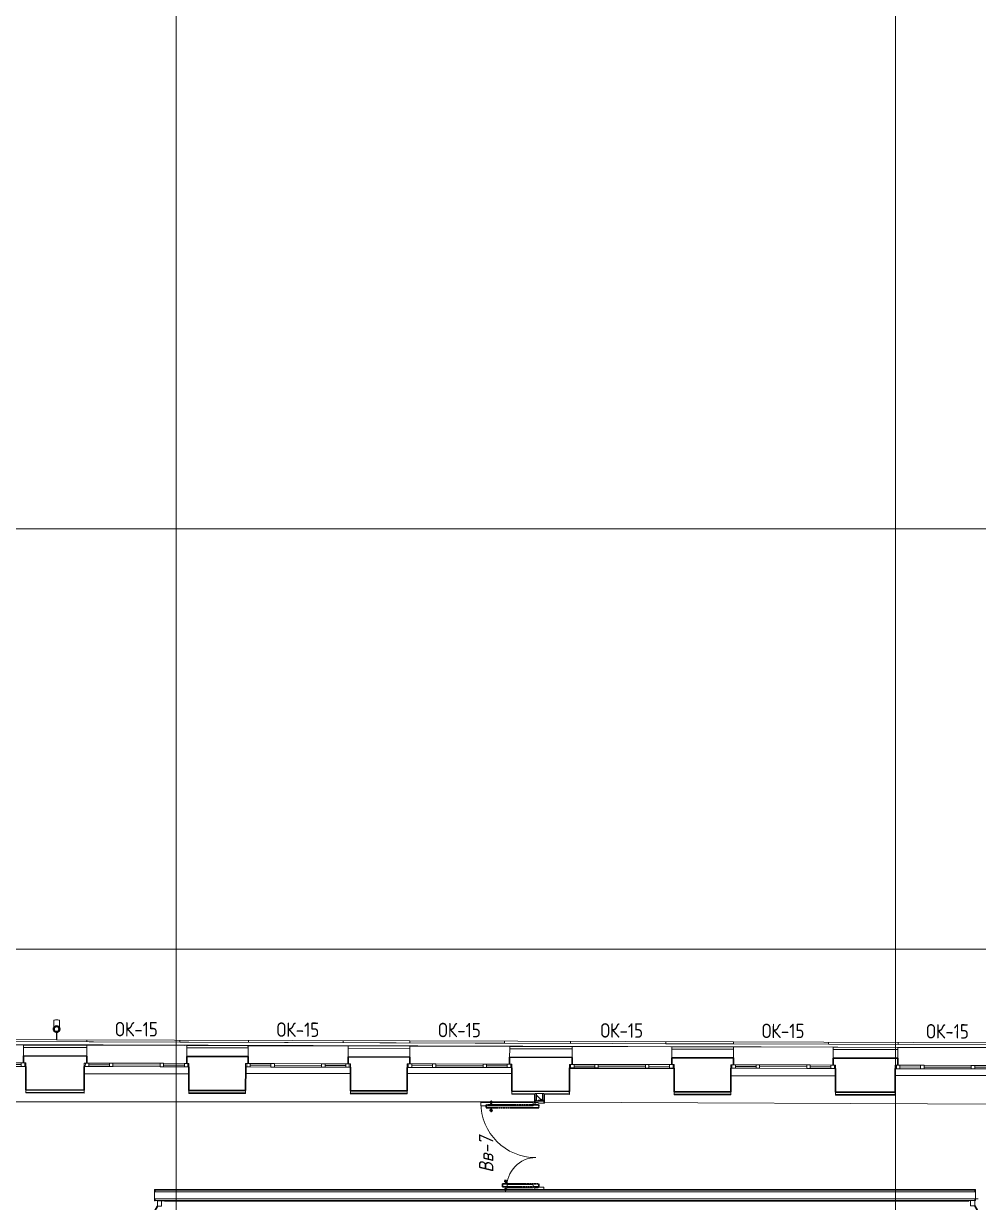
# Model space of a CAD drawing. Header units: millimetres. Extents: x -10178924 to 11692288, y -947381 to 58396.
# Drawn here: x 15400 to 31989, y -362268 to -341793 of the extents above; entities that cross this region are included whole.
import ezdxf

# ---------------------------------------------------------------- set-up
doc = ezdxf.new("R2010")
doc.units = ezdxf.units.MM
doc.linetypes.add('ADSK_Линия сетки', pattern=[25, 20, -2.5, 0, -2.5])
doc.linetypes.add('ADSK_Штриховая_ш3 п1_5', pattern=[4.5, 3, -1.5])
for name, color, linetype, lineweight in [('_ Окна', 7, 'Continuous', 9), ('Витраж', 7, 'Continuous', 9), ('Двери', 7, 'Continuous', 9), ('Марки', 7, 'Continuous', 20), ('Марки окон', 7, 'Continuous', 20), ('Обобщенные модели', 7, 'Continuous', 18), ('Окна', 7, 'Continuous', 9), ('Оси', 253, 'Continuous', 9), ('Панели витража', 7, 'Continuous', 9), ('Перекрытие', 7, 'Continuous', 18), ('Стены внутренние', 7, 'Continuous', 18), ('Стены наружные', 7, 'Continuous', 18), ('Стены несущие', 7, 'Continuous', 30), ('Стены отделка', 7, 'Continuous', 30), ('Стены перегородки', 7, 'Continuous', 30), ('Стены штриховка', 7, 'Continuous', 9), ('ШТРИХОВКА', 252, 'Continuous', 15)]:
    doc.layers.add(name, color=color, linetype=linetype, lineweight=lineweight)
doc.layers.add('Линии', color=7, linetype='Continuous', lineweight=9, true_color=0x00a600)
doc.styles.add('GOST Common_2', font='GOST_Common.ttf', dxfattribs={"width": 0.9, "height": 250})
doc.styles.add('GOST Common_B_I', font='', dxfattribs={"width": 0.9, "height": 250})
doc.styles.get('GOST Common_B_I').set_extended_font_data('GOST Common', italic=True, bold=True)

# ---------------------------------------------------------------- blocks, each defined once
blk = doc.blocks.new('Дверь-Alumark_двупольная с глухим окном_S70 - 1700х2200 алюм ост Д34л-6552820-План 4-го этажа')
at = {"layer": 'Двери', "lineweight": 30}
for p, q in [((880, 75), (105, 522)), ((-630, 75), (-97, 382))]:
    blk.add_line(p, q, dxfattribs=at)
at = {"layer": 'Двери'}
for p, q in [((-725, 75), (-725, 5)), ((-630, 75), (-725, 75)), ((-725, 5), (-630, 5)), ((-630, 5), (-630, 75)), ((880, 75), (880, 5)), ((975, 75), (880, 75)), ((880, 5), (975, 5)), ((975, 5), (975, 75))]:
    blk.add_line(p, q, dxfattribs=at)
blk = doc.blocks.new('Системная панель - Стекло - 40мм-6453927-План 4-го этажа')
at = {"layer": 'Панели витража', "lineweight": 18}
for p, q in [((4, 40), (-4, 40)), ((-4, 40), (-4, 0)), ((-4, 0), (4, 0)), ((4, 0), (4, 40))]:
    blk.add_line(p, q, dxfattribs=at)
blk = doc.blocks.new('Прямоугольный импост - Импост структурный с накладкой - 160мм-6453924-План 4-го этажа')
at = {"layer": 'Витраж', "lineweight": 18}
for p, q in [((-25, 0), (-25, 17)), ((-25, 17), (25, 17)), ((-15, 0), (-25, 0)), ((-15, -40), (-15, 0)), ((25, 0), (15, 0)), ((15, 0), (15, -40)), ((25, 17), (25, 0)), ((-25, -140), (-25, -40)), ((-25, -40), (-15, -40)), ((25, -140), (-25, -140)), ((15, -40), (25, -40)), ((25, -40), (25, -140))]:
    blk.add_line(p, q, dxfattribs=at)
blk = doc.blocks.new('окно трехпол с фрамугой - 1800 и 1820х2300_h___нов_ ок15-2908112-План 4-го этажа')
at = {"layer": '_ Окна', "lineweight": 18}
for p, q in [((-910, 115), (-910, 175)), ((-910, 175), (-830, 175)), ((-830, 115), (-910, 115)), ((-830, 175), (-830, 115)), ((-470, 115), (-470, 175)), ((-470, 175), (-410, 175)), ((-410, 115), (-470, 115)), ((-410, 175), (-410, 115)), ((410, 115), (410, 175)), ((410, 175), (470, 175)), ((470, 115), (410, 115)), ((470, 175), (470, 115)), ((830, 175), (830, 115)), ((910, 175), (830, 175)), ((830, 115), (910, 115)), ((910, 115), (910, 175))]:
    blk.add_line(p, q, dxfattribs=at)
at = {"layer": '_ Окна'}
for p, q in [((-890, 115), (-890, 175)), ((-830, 145), (-470, 145)), ((-410, 145), (410, 145)), ((470, 145), (830, 145)), ((890, 115), (890, 175))]:
    blk.add_line(p, q, dxfattribs=at)
at = {"layer": 'Окна'}
for p, q in [((-910, 175), (-910, 115)), ((-830, 175), (-910, 175)), ((-910, 115), (-830, 115)), ((-830, 175), (-470, 175)), ((-470, 115), (-830, 115)), ((-410, 175), (-470, 175)), ((-470, 115), (-410, 115)), ((-410, 175), (410, 175)), ((410, 115), (-410, 115)), ((470, 175), (410, 175)), ((410, 115), (470, 115)), ((470, 175), (830, 175)), ((830, 115), (470, 115)), ((910, 175), (830, 175)), ((830, 115), (910, 115)), ((910, 115), (910, 175))]:
    blk.add_line(p, q, dxfattribs=at)
blk = doc.blocks.new('окно трехпол с фрамугой - 1800 и 1820х2300_h___нов_ ок15-V14-План 4-го этажа')
at = {"layer": '_ Окна', "lineweight": 18}
for p, q in [((-910, 115), (-910, 175)), ((-910, 175), (-830, 175)), ((-830, 115), (-910, 115)), ((-830, 175), (-830, 115)), ((-470, 115), (-470, 175)), ((-470, 175), (-410, 175)), ((-410, 115), (-470, 115)), ((-410, 175), (-410, 115)), ((410, 115), (410, 175)), ((410, 175), (470, 175)), ((470, 115), (410, 115)), ((470, 175), (470, 115)), ((830, 175), (830, 115)), ((910, 175), (830, 175)), ((830, 115), (910, 115)), ((910, 115), (910, 175))]:
    blk.add_line(p, q, dxfattribs=at)
at = {"layer": '_ Окна'}
for p, q in [((-890, 115), (-890, 175)), ((-830, 145), (-470, 145)), ((-410, 145), (410, 145)), ((470, 145), (830, 145)), ((890, 115), (890, 175))]:
    blk.add_line(p, q, dxfattribs=at)
at = {"layer": 'Окна'}
for p, q in [((-910, 175), (-910, 115)), ((-830, 175), (-910, 175)), ((-910, 115), (-830, 115)), ((-830, 175), (-470, 175)), ((-470, 115), (-830, 115)), ((-410, 175), (-470, 175)), ((-470, 115), (-410, 115)), ((-410, 175), (410, 175)), ((410, 115), (-410, 115)), ((470, 175), (410, 175)), ((410, 115), (470, 115)), ((470, 175), (830, 175)), ((830, 115), (470, 115)), ((910, 175), (830, 175)), ((830, 115), (910, 115)), ((910, 115), (910, 175))]:
    blk.add_line(p, q, dxfattribs=at)
blk = doc.blocks.new('окно трехпол с фрамугой - 1800 и 1820х2300_h___нов_ ок15-V15-План 4-го этажа')
at = {"layer": '_ Окна', "lineweight": 18}
for p, q in [((-910, 115), (-910, 175)), ((-910, 175), (-830, 175)), ((-830, 115), (-910, 115)), ((-830, 175), (-830, 115)), ((-470, 115), (-470, 175)), ((-470, 175), (-410, 175)), ((-410, 115), (-470, 115)), ((-410, 175), (-410, 115)), ((410, 115), (410, 175)), ((410, 175), (470, 175)), ((470, 115), (410, 115)), ((470, 175), (470, 115)), ((830, 175), (830, 115)), ((910, 175), (830, 175)), ((830, 115), (910, 115)), ((910, 115), (910, 175))]:
    blk.add_line(p, q, dxfattribs=at)
at = {"layer": '_ Окна'}
for p, q in [((-890, 115), (-890, 175)), ((-830, 145), (-470, 145)), ((-410, 145), (410, 145)), ((470, 145), (830, 145)), ((890, 115), (890, 175))]:
    blk.add_line(p, q, dxfattribs=at)
at = {"layer": 'Окна'}
for p, q in [((-910, 175), (-910, 115)), ((-830, 175), (-910, 175)), ((-910, 115), (-830, 115)), ((-830, 175), (-470, 175)), ((-470, 115), (-830, 115)), ((-410, 175), (-470, 175)), ((-470, 115), (-410, 115)), ((-410, 175), (410, 175)), ((410, 115), (-410, 115)), ((470, 175), (410, 175)), ((410, 115), (470, 115)), ((470, 175), (830, 175)), ((830, 115), (470, 115)), ((910, 175), (830, 175)), ((830, 115), (910, 115)), ((910, 115), (910, 175))]:
    blk.add_line(p, q, dxfattribs=at)
blk = doc.blocks.new('Водосток - Тип 1 _карниз больше 490мм_-V17-План 4-го этажа')
at = {"layer": 'Обобщенные модели', "lineweight": 9}
h = blk.add_hatch(dxfattribs=at)
h.set_pattern_fill('FP_16', color=256, style=0, pattern_type=2)
h.set_pattern_definition([(45, (-15850, -13548.13), (-106.066, 106.066), [])])
h.paths.add_polyline_path([(125, 110), (147, 115), (165, 130), (174, 149), (174, 171), (164, 191), (147, 205), (125, 210), (103, 205), (86, 191), (76, 171), (77, 147), (86, 129), (103, 115), (124, 110)])
at = {"layer": 'Обобщенные модели'}
for p, q in [((75, 306), (75, 264)), ((175, 264), (175, 306)), ((120, 109), (120, -30)), ((130, -30), (130, 109)), ((120, -30), (130, -30))]:
    blk.add_line(p, q, dxfattribs=at)
at = {"layer": 'Обобщенные модели', "flags": 128}
for points in [[(75, 173), (75, 174), (75, 177), (75, 180), (75, 183), (75, 186), (75, 190), (75, 193), (75, 197), (75, 201), (75, 205), (75, 210), (75, 214), (75, 219), (75, 224), (75, 229), (75, 234), (75, 239), (75, 245), (75, 250), (75, 256), (75, 261), (75, 264)], [(175, 264), (175, 258), (175, 252), (175, 247), (175, 242), (175, 236), (175, 231), (175, 226), (175, 221), (175, 216), (175, 212), (175, 207), (175, 203), (175, 199), (175, 195), (175, 191), (175, 188), (175, 184), (175, 181), (175, 178), (175, 175), (175, 173)]]:
    blk.add_lwpolyline(points, dxfattribs=at)
at = {"layer": 'Обобщенные модели'}
for start, end in [(90, 270), (270, 90)]:
    blk.add_arc((125, 160), 52, start, end, dxfattribs=at)
at = {"layer": 'Обобщенные модели', "lineweight": 40}
for start, end in [(90, 270), (270, 90)]:
    blk.add_arc((125, 160), 50, start, end, dxfattribs=at)
at = {"layer": 'Обобщенные модели'}
for start_param, end_param in [(4.712389, 6.283185), (3.141593, 4.712389)]:
    blk.add_ellipse((125, 306), major_axis=(-50, 0), ratio=0.309017, start_param=start_param, end_param=end_param, dxfattribs=at)
blk = doc.blocks.new('Дверь-Alumark_двупольная с глухим окном_S70 - 1700х2100 алюм ост Д34п-6552824-План 4-го этажа')
at = {"layer": 'Двери', "lineweight": 30}
for p, q in [((-630, 75), (180, 542)), ((880, 75), (382, 362))]:
    blk.add_line(p, q, dxfattribs=at)
at = {"layer": 'Двери'}
for p, q in [((-725, 75), (-725, 5)), ((-630, 75), (-725, 75)), ((-725, 5), (-630, 5)), ((-630, 5), (-630, 75)), ((880, 75), (880, 5)), ((975, 75), (880, 75)), ((880, 5), (975, 5)), ((975, 5), (975, 75))]:
    blk.add_line(p, q, dxfattribs=at)
blk = doc.blocks.new('Витражная двухстворчатая дверь - Входная двухстворчатая левая-6453929-План 4-го этажа')
at = {"layer": 'Двери'}
for p, q in [((-740, -45), (-685, -45)), ((-740, -45), (-740, -957)), ((-685, -957), (-685, -45)), ((685, -45), (740, -45)), ((685, -502), (685, -45)), ((740, -502), (740, -45)), ((685, -502), (740, -502)), ((740, -502), (685, -502)), ((-740, -957), (-685, -957))]:
    blk.add_line(p, q, dxfattribs=at)
for centre, radius, start, end in [((-740, 0), 957, 270, 0), ((720, 0), 503, 180, 272.28)]:
    blk.add_arc(centre, radius, start, end, dxfattribs=at)
blk = doc.blocks.new('Прямоугольный импост - Импост структурный с накладкой - 160мм-V18-План 4-го этажа')
at = {"layer": 'Витраж', "lineweight": 18}
for p, q in [((-25, 0), (-25, 17)), ((-25, 17), (25, 17)), ((-15, 0), (-25, 0)), ((-15, -40), (-15, 0)), ((25, 0), (15, 0)), ((15, 0), (15, -40)), ((25, 17), (25, 0)), ((-25, -140), (-25, -40)), ((-25, -40), (-15, -40)), ((25, -140), (-25, -140)), ((15, -40), (25, -40)), ((25, -40), (25, -140))]:
    blk.add_line(p, q, dxfattribs=at)
blk = doc.blocks.new('оси')
at = {"layer": 'Оси', "linetype": 'ADSK_Линия сетки'}
for p, q in [((24550, -2196), (24550, 46378)), ((37050, -2196), (37050, 46378)), ((-3614, 22400), (62615, 22400)), ((-3614, 15100), (62615, 15100))]:
    blk.add_line(p, q, dxfattribs=at)
blk = doc.blocks.new('4 этаж')
at = {"layer": 'Стены внутренние', "lineweight": 9}
h = blk.add_hatch(dxfattribs=at)
h.set_pattern_fill('FP_3', color=256, style=0, pattern_type=2)
h.set_pattern_definition([(45, (-6e-11, -248271.14), (-106.066, 106.066), []), (135, (-6e-11, -248271.14), (-106.066, -106.066), [])])
h.paths.add_polyline_path([(24413, -235818), (24413, -235685), (24313, -235685), (24313, -235818)])
at = {"layer": 'Линии', "color": 7, "linetype": 'ADSK_Штриховая_ш3 п1_5', "lineweight": 30}
for p, q in [((23528, -235880), (23523, -235835)), ((23437, -235933), (23436, -235880)), ((23436, -235880), (24349, -235880)), ((24349, -235933), (23437, -235933)), ((23528, -235932), (23523, -235977)), ((23523, -235991), (23542, -235991)), ((24349, -235880), (24349, -235933)), ((23719, -237306), (23719, -237253)), ((23719, -237253), (24349, -237253)), ((23777, -237191), (23757, -237191)), ((23777, -237253), (23777, -237208)), ((24349, -237253), (24350, -237306)), ((24350, -237306), (23719, -237306)), ((23777, -237306), (23777, -237351))]:
    blk.add_line(p, q, dxfattribs=at)
for centre in [(23523, -235835), (23523, -235977), (23777, -237208), (23777, -237351)]:
    blk.add_circle(centre, 17, dxfattribs=at)
at = {"layer": 'Перекрытие'}
for p, q in [((15440, -235215), (13621, -235215)), ((15440, -235470), (15440, -235215)), ((26703, -235246), (24884, -235246)), ((26703, -235509), (26703, -235246)), ((18273, -235343), (16455, -235343)), ((16455, -235343), (16455, -235663)), ((21078, -235338), (19258, -235338)), ((21078, -235478), (21078, -235338)), ((23880, -235337), (22064, -235337)), ((23880, -235697), (23880, -235337)), ((29503, -235374), (27687, -235374)), ((29503, -235710), (29503, -235374)), ((32315, -235370), (30544, -235370)), ((16455, -235663), (16453, -235663)), ((19258, -235475), (19258, -235678)), ((24883, -235506), (24883, -235686)), ((13495, -235828), (24277, -235828)), ((24277, -235697), (23880, -235697)), ((24277, -235828), (24277, -235697)), ((24453, -235833), (35265, -235877)), ((29506, -235710), (29503, -235710))]:
    blk.add_line(p, q, dxfattribs=at)
at = {"layer": 'Стены внутренние'}
for p, q in [((23883, -235684), (23880, -235684)), ((29506, -235698), (29503, -235698))]:
    blk.add_line(p, q, dxfattribs=at)
at = {"layer": 'Стены наружные'}
for p, q in [((10925, -234730), (15970, -234748)), ((18117, -234790), (10925, -234765)), ((10925, -234766), (24904, -234813)), ((29544, -234879), (10925, -234816)), ((13667, -234837), (15401, -234841)), ((15980, -234748), (22110, -234768)), ((16464, -234843), (18196, -234848)), ((16464, -234844), (16464, -234843)), ((16500, -234844), (18235, -234849)), ((16501, -234749), (16501, -234784)), ((18117, -234755), (18117, -234790)), ((23757, -234809), (18117, -234790)), ((19306, -234759), (19306, -234794)), ((20952, -234764), (20952, -234799)), ((22110, -234768), (27735, -234787)), ((22110, -234768), (22110, -234803)), ((23757, -234774), (23757, -234809)), ((29382, -234828), (23757, -234809)), ((24904, -234778), (24904, -234813)), ((26557, -234783), (26557, -234818)), ((26557, -234818), (27735, -234822)), ((27735, -234787), (33386, -234807)), ((27735, -234787), (27735, -234822)), ((29382, -234793), (29382, -234828)), ((29382, -234828), (30593, -234832)), ((37852, -234857), (29382, -234828)), ((30594, -234797), (30593, -234832)), ((18196, -234848), (18196, -234849)), ((19305, -234851), (21040, -234855)), ((19305, -234852), (19305, -234851)), ((19305, -234852), (21040, -234856)), ((21040, -234855), (21040, -234856)), ((22110, -234858), (23845, -234863)), ((22110, -234859), (22110, -234858)), ((22111, -234859), (23846, -234864)), ((23845, -234863), (23845, -234864)), ((24905, -234865), (26640, -234870)), ((24905, -234866), (24905, -234865)), ((24930, -234866), (26665, -234871)), ((26640, -234870), (26640, -234871)), ((27733, -234874), (29468, -234878)), ((27735, -234873), (28214, -234874)), ((27735, -234874), (27735, -234873)), ((30590, -234881), (32325, -234886)), ((23883, -235696), (23880, -235696))]:
    blk.add_line(p, q, dxfattribs=at)
at = {"layer": 'Стены несущие'}
for p, q in [((15401, -235031), (15401, -235151)), ((15401, -235031), (16499, -235034)), ((16499, -235154), (16499, -235034)), ((18234, -235039), (18234, -235159)), ((19284, -235042), (18234, -235039)), ((18234, -235039), (19284, -235042)), ((19304, -235042), (19284, -235042)), ((19304, -235162), (19304, -235042)), ((21039, -235046), (21039, -235166)), ((21039, -235046), (22110, -235049)), ((22110, -235169), (22110, -235049)), ((15441, -235212), (15439, -235621)), ((16453, -235624), (16454, -235214)), ((18274, -235219), (18273, -235629)), ((19258, -235631), (19259, -235221)), ((21079, -235226), (21078, -235636)), ((22064, -235639), (22065, -235229)), ((24929, -235056), (23845, -235054)), ((23845, -235054), (23845, -235174)), ((23885, -235234), (23884, -235644)), ((24883, -235646), (24884, -235236)), ((24929, -235176), (24929, -235056)), ((26664, -235061), (26664, -235181)), ((26664, -235061), (26664, -235061)), ((26664, -235061), (27723, -235064)), ((26704, -235241), (26703, -235651)), ((27686, -235654), (27687, -235244)), ((27733, -235064), (27723, -235064)), ((27732, -235184), (27733, -235064)), ((29468, -235068), (29467, -235188)), ((29468, -235068), (30586, -235071)), ((29507, -235248), (29506, -235658)), ((30543, -235661), (30544, -235251)), ((30590, -235071), (30586, -235071)), ((30589, -235191), (30590, -235071)), ((16453, -235624), (15439, -235621)), ((19258, -235631), (18273, -235629)), ((22064, -235639), (21078, -235636)), ((23884, -235644), (23884, -235644)), ((24859, -235646), (23884, -235644)), ((24859, -235646), (24883, -235646)), ((26703, -235651), (27686, -235654)), ((30543, -235661), (29506, -235658))]:
    blk.add_line(p, q, dxfattribs=at)
at = {"layer": 'Стены отделка', "lineweight": 9}
for p, q in [((16490, -234844), (15401, -234841)), ((15401, -234841), (15401, -234881)), ((16500, -234844), (16490, -234844)), ((16500, -234884), (16500, -234844)), ((15401, -234881), (15401, -235031)), ((16499, -235034), (16500, -234884)), ((18235, -234849), (18234, -235039)), ((19285, -234852), (18235, -234849)), ((19284, -235042), (19304, -235042)), ((19305, -234852), (19285, -234852)), ((19285, -234892), (19285, -234892)), ((19304, -235042), (19305, -234892)), ((19305, -234892), (19305, -234852)), ((21040, -234896), (21039, -235046)), ((22111, -234859), (21040, -234856)), ((21040, -234856), (21040, -234896)), ((22110, -235049), (22111, -234859)), ((23846, -234904), (23845, -235054)), ((23851, -234864), (23846, -234864)), ((23846, -234864), (23846, -234904)), ((23846, -234904), (23846, -234904)), ((24930, -234866), (23851, -234864)), ((24930, -234906), (24896, -234906)), ((24929, -235056), (24930, -234906)), ((24930, -234906), (24930, -234866)), ((26665, -234911), (26664, -235061)), ((27733, -234874), (26665, -234871)), ((26665, -234871), (26665, -234911)), ((27733, -234914), (27723, -234914)), ((27733, -234914), (27733, -234874)), ((27733, -235064), (27733, -234914)), ((30590, -234881), (29468, -234878)), ((29468, -234878), (29468, -234918)), ((29468, -234918), (29468, -235068)), ((30590, -234921), (30590, -234881)), ((30590, -235071), (30590, -234921)), ((30590, -234921), (30590, -234921)), ((27723, -235064), (27723, -235064)), ((30586, -235071), (30586, -235071)), ((15439, -235621), (15439, -235661)), ((16453, -235664), (15439, -235661)), ((15439, -235661), (15439, -235673)), ((16453, -235664), (16453, -235624)), ((16453, -235676), (16453, -235664)), ((18273, -235629), (18273, -235669)), ((19258, -235671), (19258, -235631)), ((21078, -235636), (21078, -235676)), ((22063, -235679), (22064, -235639)), ((23884, -235644), (23883, -235684)), ((24882, -235686), (24883, -235646)), ((26703, -235651), (26702, -235691)), ((27686, -235694), (27686, -235654)), ((29506, -235658), (29506, -235698)), ((30543, -235701), (30543, -235661)), ((15439, -235673), (16453, -235676)), ((19258, -235671), (18273, -235669)), ((18273, -235669), (18273, -235681)), ((18273, -235681), (19257, -235683)), ((19257, -235683), (19258, -235671)), ((21078, -235676), (21077, -235688)), ((21077, -235688), (22063, -235691)), ((22063, -235679), (21078, -235676)), ((22063, -235691), (22063, -235679)), ((23883, -235684), (23883, -235696)), ((24882, -235686), (23883, -235684)), ((23883, -235696), (24279, -235697)), ((24279, -235697), (24279, -235848)), ((24279, -235848), (24291, -235848)), ((24438, -235685), (24288, -235685)), ((24291, -235697), (24288, -235697)), ((24288, -235697), (24288, -235818)), ((24288, -235818), (24438, -235818)), ((24291, -235848), (24291, -235697)), ((24438, -235685), (24438, -235685)), ((24438, -235697), (24441, -235697)), ((24438, -235818), (24438, -235697)), ((24441, -235697), (24441, -235848)), ((24441, -235848), (24453, -235848)), ((24453, -235697), (24882, -235698)), ((24453, -235848), (24453, -235697)), ((24882, -235698), (24882, -235686)), ((27686, -235694), (26702, -235691)), ((26702, -235691), (26702, -235703)), ((26702, -235703), (27686, -235706)), ((27686, -235706), (27686, -235694)), ((30543, -235701), (29506, -235698)), ((29506, -235698), (29506, -235710)), ((29506, -235710), (30543, -235713)), ((30543, -235713), (30543, -235701)), ((31936, -237348), (17676, -237348)), ((17676, -237350), (17676, -237390)), ((31936, -237390), (31936, -237350)), ((17676, -237510), (17676, -237546)), ((17676, -237546), (17688, -237546)), ((31904, -237540), (17688, -237540)), ((17758, -237546), (17850, -237546)), ((17850, -237546), (17850, -237552)), ((17850, -237552), (31824, -237552)), ((31824, -237552), (31824, -237540)), ((31924, -237540), (31936, -237540)), ((31936, -237540), (31936, -237510))]:
    blk.add_line(p, q, dxfattribs=at)
at = {"layer": 'Стены перегородки', "lineweight": 18}
for p, q in [((31936, -237390), (17676, -237390)), ((17676, -237390), (17676, -237510)), ((31936, -237510), (31936, -237390)), ((17676, -237510), (31986, -237510))]:
    blk.add_line(p, q, dxfattribs=at)
at = {"layer": 'Стены штриховка'}
for p, q in [((16500, -234884), (15401, -234881)), ((18235, -234889), (19285, -234892)), ((19285, -234892), (19305, -234892)), ((22111, -234899), (21040, -234896)), ((23846, -234904), (24896, -234906)), ((26665, -234911), (27723, -234914)), ((27723, -234914), (26665, -234911)), ((27723, -234914), (27733, -234914)), ((30590, -234921), (29468, -234918)), ((15439, -235671), (16453, -235674)), ((18273, -235679), (19257, -235681)), ((21077, -235686), (22063, -235689)), ((23883, -235694), (24288, -235695)), ((24288, -235697), (24281, -235697)), ((24281, -235697), (24281, -235848)), ((24288, -235697), (24288, -235685)), ((24313, -235818), (24313, -235685)), ((24413, -235818), (24413, -235685)), ((24438, -235685), (24438, -235697)), ((24438, -235695), (24882, -235696)), ((24451, -235697), (24441, -235697)), ((24451, -235697), (24451, -235848)), ((26702, -235701), (27686, -235704)), ((29506, -235708), (30543, -235711)), ((17676, -237348), (17676, -237350)), ((31936, -237350), (17676, -237350)), ((17678, -237348), (17678, -237390)), ((17688, -237360), (31924, -237360)), ((17688, -237360), (17688, -237390)), ((31924, -237390), (31924, -237360)), ((31934, -237390), (31934, -237348)), ((31936, -237348), (31934, -237348)), ((31936, -237350), (31936, -237348)), ((17678, -237510), (17678, -237546)), ((17688, -237510), (17688, -237546)), ((17713, -237540), (17713, -237546)), ((17813, -237540), (17813, -237546)), ((17838, -237546), (17838, -237540)), ((17850, -237550), (31824, -237550)), ((31924, -237540), (31924, -237510)), ((31934, -237540), (31934, -237510))]:
    blk.add_line(p, q, dxfattribs=at)
at = {"color": 253}
blk.add_blockref('оси', (-6500, -248276), dxfattribs=at)
at = {"layer": 'Витраж', "extrusion": (0, 0, -1), "rotation": 270}
for name, p in [('Прямоугольный импост - Импост структурный с накладкой - 160мм-V18-План 4-го этажа', (-24301, -235825)), ('Прямоугольный импост - Импост структурный с накладкой - 160мм-6453924-План 4-го этажа', (-24301, -237335))]:
    blk.add_blockref(name, p, dxfattribs=at)
at = {"layer": 'Двери'}
for name, p, rotation in [('Витражная двухстворчатая дверь - Входная двухстворчатая левая-6453929-План 4-го этажа', (24301, -236580), 270), ('Дверь-Alumark_двупольная с глухим окном_S70 - 1700х2100 алюм ост Д34п-6552824-План 4-го этажа', (17800, -238521), 90), ('Дверь-Alumark_двупольная с глухим окном_S70 - 1700х2200 алюм ост Д34л-6552820-План 4-го этажа', (31849, -238265), 270)]:
    blk.add_blockref(name, p, dxfattribs=dict(at, rotation=rotation))
at = {"layer": 'Обобщенные модели'}
blk.add_blockref('Водосток - Тип 1 _карниз больше 490мм_-V17-План 4-го этажа', (15850, -234723), dxfattribs=at)
at = {"layer": 'Окна', "rotation": 359.8491625167525}
for name, p in [('окно трехпол с фрамугой - 1800 и 1820х2300_h___нов_ ок15-2908112-План 4-го этажа', (14530, -235324)), ('окно трехпол с фрамугой - 1800 и 1820х2300_h___нов_ ок15-V14-План 4-го этажа', (17363, -235332)), ('окно трехпол с фрамугой - 1800 и 1820х2300_h___нов_ ок15-V15-План 4-го этажа', (20168, -235339)), ('окно трехпол с фрамугой - 1800 и 1820х2300_h___нов_ ок15-2908112-План 4-го этажа', (22974, -235346)), ('окно трехпол с фрамугой - 1800 и 1820х2300_h___нов_ ок15-V15-План 4-го этажа', (25793, -235354)), ('окно трехпол с фрамугой - 1800 и 1820х2300_h___нов_ ок15-V15-План 4-го этажа', (28597, -235361)), ('окно трехпол с фрамугой - 1800 и 1820х2300_h___нов_ ок15-V15-План 4-го этажа', (31454, -235369))]:
    blk.add_blockref(name, p, dxfattribs=at)
at = {"layer": 'Панели витража', "rotation": 270}
blk.add_blockref('Системная панель - Стекло - 40мм-6453927-План 4-го этажа', (24301, -237354), dxfattribs=at)
at = {"layer": 'Марки', "lineweight": 9, "insert": (23437, -236744), "char_height": 250, "width": 696.6, "attachment_point": 5, "rotation": 90, "line_spacing_factor": 1.022766, "style": 'GOST Common_B_I'}
blk.add_mtext('\\pxqc,t4.572,9.144,13.716,18.288,22.86,27.432,32.004,36.576,41.148,45.72,50.292,54.864,59.436,64.008,68.58,73.152,77.724,82.296,86.868,91.44,96.012,100.584,105.156,109.728,114.3,118.872,123.444,128.016,132.588,137.16,141.732,146.304;{Вв-7}', dxfattribs=at)
at = {"layer": 'Марки окон', "lineweight": 9, "char_height": 250, "width": 797.4, "attachment_point": 5, "rotation": 359.8492, "line_spacing_factor": 1.022766, "style": 'GOST Common_2'}
for insert in [(17362, -234566), (20167, -234574), (22973, -234581), (25792, -234588), (28595, -234596), (31452, -234603)]:
    blk.add_mtext('\\pxqc,t1.8,3.6,5.4,7.2,9,10.8,12.6,14.4,16.2,18,19.8,21.6,23.4,25.2,27,28.8,30.6,32.4,34.2,36,37.8,39.6,41.4,43.2,45,46.8,48.6,50.4,52.2,54,55.8,57.6;{ОК-15}', dxfattribs=dict(at, insert=insert))

msp = doc.modelspace()

# ---------------------------------------------------------------- block references
at = {"layer": 'ШТРИХОВКА'}
msp.add_blockref('4 этаж', (0, -124693.3), dxfattribs=at)

doc.saveas('drawing.dxf')
